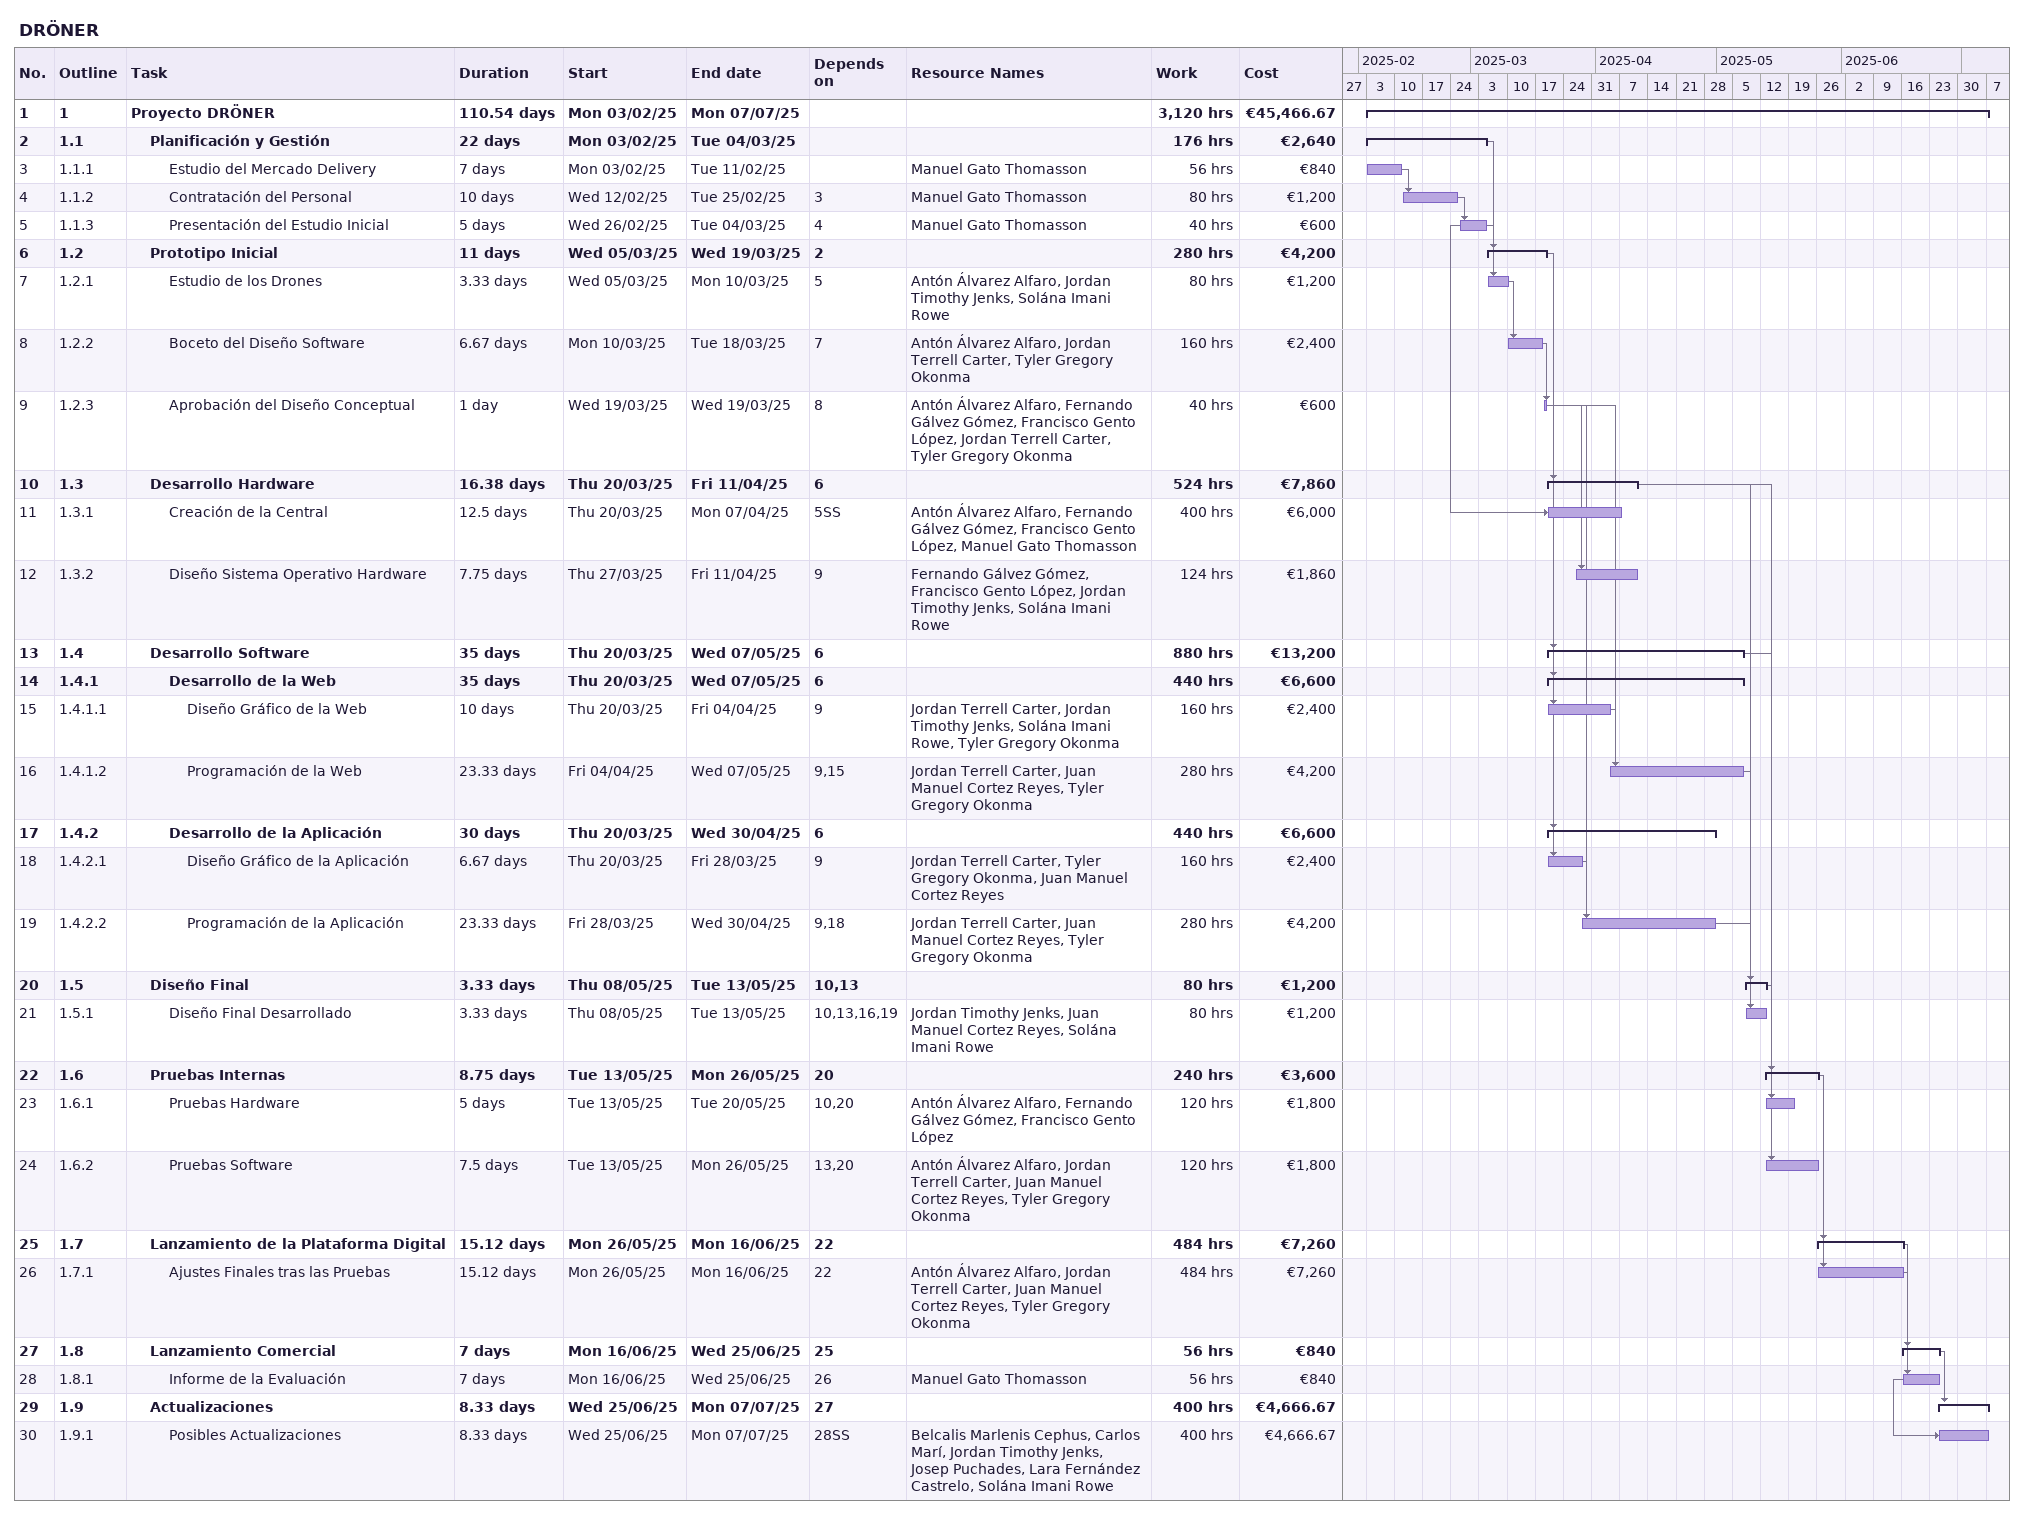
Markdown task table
DRÖNER

| ID | WBS | Task | Duration | Start | Finish | Predecessors | Resources | Work (h) | Cost (€) |
|---|---|---|---|---|---|---|---|---|---|
| 1 | 1 | **Proyecto DRÖNER** | 110.54d | 2025-02-03 | 2025-07-07 |  |  | 3120 | 45466.67 |
| 2 | 1.1 | **Planificación y Gestión** | 22d | 2025-02-03 | 2025-03-04 |  |  | 176 | 2640 |
| 3 | 1.1.1 | Estudio del Mercado Delivery | 7d | 2025-02-03 | 2025-02-11 |  | Manuel Gato Thomasson | 56 | 840 |
| 4 | 1.1.2 | Contratación del Personal | 10d | 2025-02-12 | 2025-02-25 | 3 | Manuel Gato Thomasson | 80 | 1200 |
| 5 | 1.1.3 | Presentación del Estudio Inicial | 5d | 2025-02-26 | 2025-03-04 | 4 | Manuel Gato Thomasson | 40 | 600 |
| 6 | 1.2 | **Prototipo Inicial** | 11d | 2025-03-05 | 2025-03-19 | 2 |  | 280 | 4200 |
| 7 | 1.2.1 | Estudio de los Drones | 3.33d | 2025-03-05 | 2025-03-10 | 5 | Antón Álvarez Alfaro, Jordan Timothy Jenks, Solána Imani Rowe | 80 | 1200 |
| 8 | 1.2.2 | Boceto del Diseño Software | 6.67d | 2025-03-10 | 2025-03-18 | 7 | Antón Álvarez Alfaro, Jordan Terrell Carter, Tyler Gregory Okonma | 160 | 2400 |
| 9 | 1.2.3 | Aprobación del Diseño Conceptual | 1d | 2025-03-19 | 2025-03-19 | 8 | Antón Álvarez Alfaro, Fernando Gálvez Gómez, Francisco Gento López, Jordan Terrell Carter, Tyler Gregory Okonma | 40 | 600 |
| 10 | 1.3 | **Desarrollo Hardware** | 16.38d | 2025-03-20 | 2025-04-11 | 6 |  | 524 | 7860 |
| 11 | 1.3.1 | Creación de la Central | 12.5d | 2025-03-20 | 2025-04-07 | 5SS | Antón Álvarez Alfaro, Fernando Gálvez Gómez, Francisco Gento López, Manuel Gato Thomasson | 400 | 6000 |
| 12 | 1.3.2 | Diseño Sistema Operativo Hardware | 7.75d | 2025-03-27 | 2025-04-11 | 9 | Fernando Gálvez Gómez, Francisco Gento López, Jordan Timothy Jenks, Solána Imani Rowe | 124 | 1860 |
| 13 | 1.4 | **Desarrollo Software** | 35d | 2025-03-20 | 2025-05-07 | 6 |  | 880 | 13200 |
| 14 | 1.4.1 | **Desarrollo de la Web** | 35d | 2025-03-20 | 2025-05-07 | 6 |  | 440 | 6600 |
| 15 | 1.4.1.1 | Diseño Gráfico de la Web | 10d | 2025-03-20 | 2025-04-04 | 9 | Jordan Terrell Carter, Jordan Timothy Jenks, Solána Imani Rowe, Tyler Gregory Okonma | 160 | 2400 |
| 16 | 1.4.1.2 | Programación de la Web | 23.33d | 2025-04-04 | 2025-05-07 | 9, 15 | Jordan Terrell Carter, Juan Manuel Cortez Reyes, Tyler Gregory Okonma | 280 | 4200 |
| 17 | 1.4.2 | **Desarrollo de la Aplicación** | 30d | 2025-03-20 | 2025-04-30 | 6 |  | 440 | 6600 |
| 18 | 1.4.2.1 | Diseño Gráfico de la Aplicación | 6.67d | 2025-03-20 | 2025-03-28 | 9 | Jordan Terrell Carter, Tyler Gregory Okonma, Juan Manuel Cortez Reyes | 160 | 2400 |
| 19 | 1.4.2.2 | Programación de la Aplicación | 23.33d | 2025-03-28 | 2025-04-30 | 9, 18 | Jordan Terrell Carter, Juan Manuel Cortez Reyes, Tyler Gregory Okonma | 280 | 4200 |
| 20 | 1.5 | **Diseño Final** | 3.33d | 2025-05-08 | 2025-05-13 | 10, 13 |  | 80 | 1200 |
| 21 | 1.5.1 | Diseño Final Desarrollado | 3.33d | 2025-05-08 | 2025-05-13 | 10, 13, 16, 19 | Jordan Timothy Jenks, Juan Manuel Cortez Reyes, Solána Imani Rowe | 80 | 1200 |
| 22 | 1.6 | **Pruebas Internas** | 8.75d | 2025-05-13 | 2025-05-26 | 20 |  | 240 | 3600 |
| 23 | 1.6.1 | Pruebas Hardware | 5d | 2025-05-13 | 2025-05-20 | 10, 20 | Antón Álvarez Alfaro, Fernando Gálvez Gómez, Francisco Gento López | 120 | 1800 |
| 24 | 1.6.2 | Pruebas Software | 7.5d | 2025-05-13 | 2025-05-26 | 13, 20 | Antón Álvarez Alfaro, Jordan Terrell Carter, Juan Manuel Cortez Reyes, Tyler Gregory Okonma | 120 | 1800 |
| 25 | 1.7 | **Lanzamiento de la Plataforma Digital** | 15.12d | 2025-05-26 | 2025-06-16 | 22 |  | 484 | 7260 |
| 26 | 1.7.1 | Ajustes Finales tras las Pruebas | 15.12d | 2025-05-26 | 2025-06-16 | 22 | Antón Álvarez Alfaro, Jordan Terrell Carter, Juan Manuel Cortez Reyes, Tyler Gregory Okonma | 484 | 7260 |
| 27 | 1.8 | **Lanzamiento Comercial** | 7d | 2025-06-16 | 2025-06-25 | 25 |  | 56 | 840 |
| 28 | 1.8.1 | Informe de la Evaluación | 7d | 2025-06-16 | 2025-06-25 | 26 | Manuel Gato Thomasson | 56 | 840 |
| 29 | 1.9 | **Actualizaciones** | 8.33d | 2025-06-25 | 2025-07-07 | 27 |  | 400 | 4666.67 |
| 30 | 1.9.1 | Posibles Actualizaciones | 8.33d | 2025-06-25 | 2025-07-07 | 28SS | Belcalis Marlenis Cephus, Carlos Marí, Jordan Timothy Jenks, Josep Puchades, Lara Fernández Castrelo, Solána Imani Rowe | 400 | 4666.67 |
